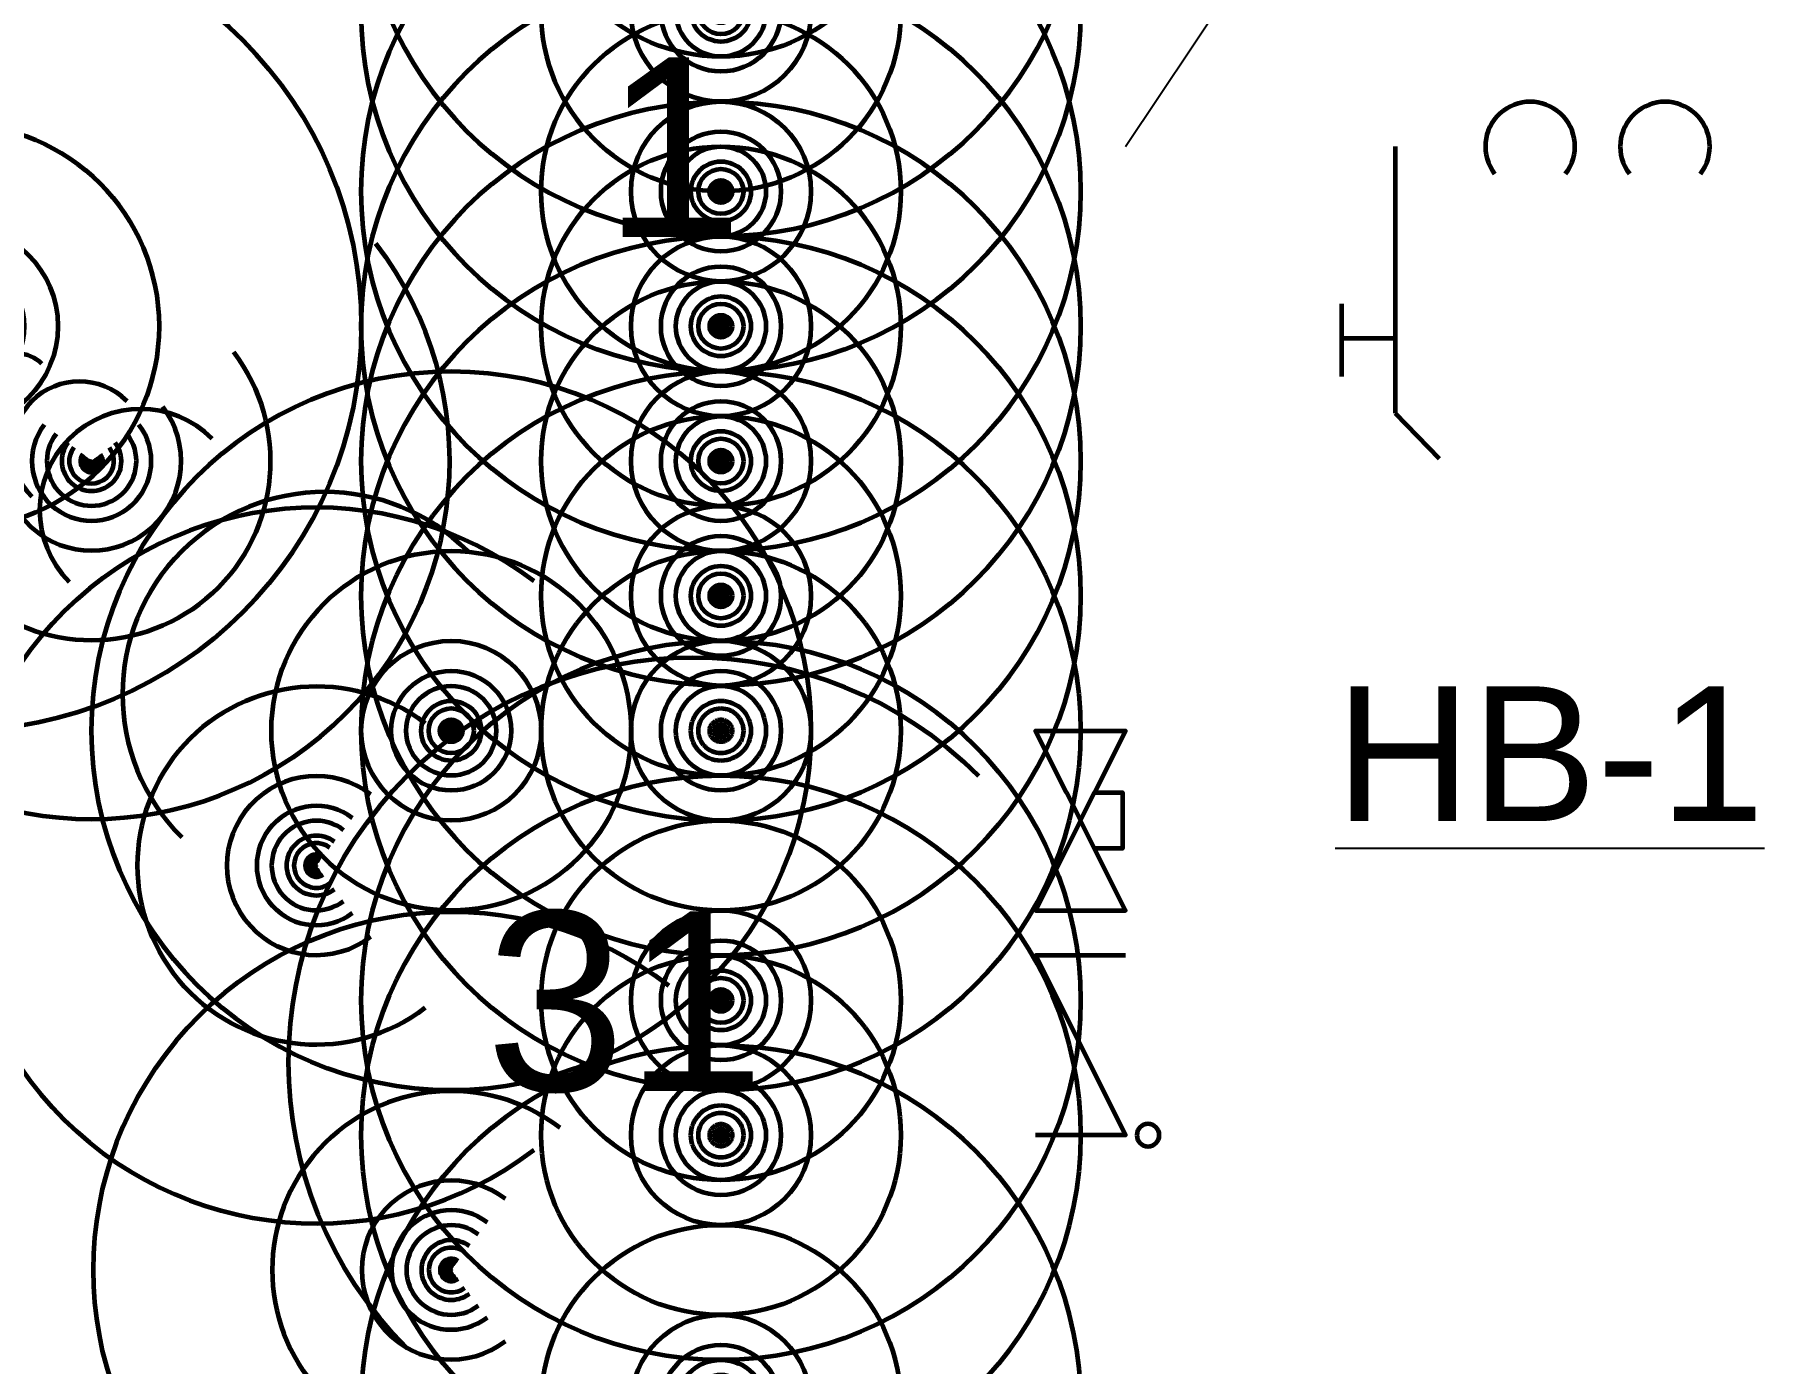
# Model space of a CAD drawing. Extents: x -3637 to 1666, y -2593 to 1817.
# Drawn here: x -2788.8 to -2673.4, y 718.5 to 807.2 of the extents above; entities that cross this region are included whole.
import ezdxf

# ---------------------------------------------------------------- set-up
doc = ezdxf.new("R2010")
doc.units = 0
doc.header["$LTSCALE"] = 36
doc.header["$MEASUREMENT"] = 0
doc.linetypes.add('VENT', pattern=[0.30000000000000004, 0.2, -0.1])
doc.layers.add('G-ANNO-TEXT', color=70, linetype='Continuous')
for name, color, linetype, lineweight in [('P-CW-N', 4, 'Continuous', 60), ('P-CW-N @ 1 (1)', 4, 'Continuous', 60), ('P-CW-N @ 1 (2)', 4, 'Continuous', 60), ('P-CW-N @ 12', 4, 'Continuous', 60), ('P-CW-N @ 128', 4, 'Continuous', 60), ('P-CW-N @ 16', 4, 'Continuous', 60), ('P-CW-N @ 192', 4, 'Continuous', 60), ('P-CW-N @ 2', 4, 'Continuous', 60), ('P-CW-N @ 24', 4, 'Continuous', 60), ('P-CW-N @ 384', 4, 'Continuous', 60), ('P-CW-N @ 4', 4, 'Continuous', 60), ('P-CW-N @ 48', 4, 'Continuous', 60), ('P-CW-N @ 64', 4, 'Continuous', 60), ('P-CW-N @ 768', 4, 'Continuous', 60), ('P-CW-N @ 8', 4, 'Continuous', 60), ('P-CW-N @ 96', 4, 'Continuous', 60), ('P-FIXT-N @ 96', 3, 'Continuous', 60), ('P-HW-N', 1, 'Continuous', 60), ('P-HW-N @ 1 (1)', 1, 'Continuous', 60), ('P-HW-N @ 1 (2)', 1, 'Continuous', 60), ('P-HW-N @ 12', 1, 'Continuous', 60), ('P-HW-N @ 128', 1, 'Continuous', 60), ('P-HW-N @ 16', 1, 'Continuous', 60), ('P-HW-N @ 192', 1, 'Continuous', 60), ('P-HW-N @ 2', 1, 'Continuous', 60), ('P-HW-N @ 24', 1, 'Continuous', 60), ('P-HW-N @ 384', 1, 'Continuous', 60), ('P-HW-N @ 4', 1, 'Continuous', 60), ('P-HW-N @ 48', 1, 'Continuous', 60), ('P-HW-N @ 64', 1, 'Continuous', 60), ('P-HW-N @ 768', 1, 'Continuous', 60), ('P-HW-N @ 8', 1, 'Continuous', 60), ('P-HW-N @ 96', 1, 'Continuous', 60), ('P-HWC-N', 2, 'Continuous', 60), ('P-HWC-N @ 1 (1)', 2, 'Continuous', 60), ('P-HWC-N @ 1 (2)', 2, 'Continuous', 60), ('P-HWC-N @ 12', 2, 'Continuous', 60), ('P-HWC-N @ 128', 2, 'Continuous', 60), ('P-HWC-N @ 16', 2, 'Continuous', 60), ('P-HWC-N @ 192', 2, 'Continuous', 60), ('P-HWC-N @ 2', 2, 'Continuous', 60), ('P-HWC-N @ 24', 2, 'Continuous', 60), ('P-HWC-N @ 384', 2, 'Continuous', 60), ('P-HWC-N @ 4', 2, 'Continuous', 60), ('P-HWC-N @ 48', 2, 'Continuous', 60), ('P-HWC-N @ 64', 2, 'Continuous', 60), ('P-HWC-N @ 768', 2, 'Continuous', 60), ('P-HWC-N @ 8', 2, 'Continuous', 60), ('P-HWC-N @ 96', 2, 'Continuous', 60), ('P-SAN-N', 6, 'Continuous', 60), ('P-SAN-N @ 1 (1)', 6, 'Continuous', 60), ('P-SAN-N @ 1 (2)', 6, 'Continuous', 60), ('P-SAN-N @ 12', 6, 'Continuous', 60), ('P-SAN-N @ 128', 6, 'Continuous', 60), ('P-SAN-N @ 16', 6, 'Continuous', 60), ('P-SAN-N @ 192', 6, 'Continuous', 60), ('P-SAN-N @ 2', 6, 'Continuous', 60), ('P-SAN-N @ 24', 6, 'Continuous', 60), ('P-SAN-N @ 384', 6, 'Continuous', 60), ('P-SAN-N @ 4', 6, 'Continuous', 60), ('P-SAN-N @ 48', 6, 'Continuous', 60), ('P-SAN-N @ 64', 6, 'Continuous', 60), ('P-SAN-N @ 768', 6, 'Continuous', 60), ('P-SAN-N @ 8', 6, 'Continuous', 60), ('P-SAN-N @ 96', 6, 'Continuous', 60), ('P-SANV-N', 5, 'VENT', 60), ('P-SANV-N @ 1 (1)', 5, 'VENT', 60), ('P-SANV-N @ 1 (2)', 5, 'VENT', 60), ('P-SANV-N @ 12', 5, 'VENT', 60), ('P-SANV-N @ 128', 5, 'VENT', 60), ('P-SANV-N @ 16', 5, 'VENT', 60), ('P-SANV-N @ 192', 5, 'VENT', 60), ('P-SANV-N @ 2', 5, 'VENT', 60), ('P-SANV-N @ 24', 5, 'VENT', 60), ('P-SANV-N @ 384', 5, 'VENT', 60), ('P-SANV-N @ 4', 5, 'VENT', 60), ('P-SANV-N @ 48', 5, 'VENT', 60), ('P-SANV-N @ 64', 5, 'VENT', 60), ('P-SANV-N @ 768', 5, 'VENT', 60), ('P-SANV-N @ 8', 5, 'VENT', 60), ('P-SANV-N @ 96', 5, 'VENT', 60), ('P-STRM-N', 2, 'Continuous', 60), ('P-STRM-N @ 1 (1)', 2, 'Continuous', 60), ('P-STRM-N @ 1 (2)', 2, 'Continuous', 60), ('P-STRM-N @ 12', 2, 'Continuous', 60), ('P-STRM-N @ 128', 2, 'Continuous', 60), ('P-STRM-N @ 16', 2, 'Continuous', 60), ('P-STRM-N @ 192', 2, 'Continuous', 60), ('P-STRM-N @ 2', 2, 'Continuous', 60), ('P-STRM-N @ 24', 2, 'Continuous', 60), ('P-STRM-N @ 384', 2, 'Continuous', 60), ('P-STRM-N @ 4', 2, 'Continuous', 60), ('P-STRM-N @ 48', 2, 'Continuous', 60), ('P-STRM-N @ 64', 2, 'Continuous', 60), ('P-STRM-N @ 768', 2, 'Continuous', 60), ('P-STRM-N @ 8', 2, 'Continuous', 60), ('P-STRM-N @ 96', 2, 'Continuous', 60)]:
    doc.layers.add(name, color=color, linetype=linetype, lineweight=lineweight)
doc.layers.add('P-SAN-DFU', color=7, linetype='Continuous', plot=False)
doc.styles.add('Arial', font='arial.ttf')

# ---------------------------------------------------------------- blocks, each defined once
blk = doc.blocks.new('CHECK VALVE')
at = {"linetype": 'Continuous'}
blk.add_lwpolyline([(0.0625, 0.0625, 0, 0.02734375, 0), (0.004140429033668624, 0.0625, 0, 0, 0), (0.004140429033668624, 0.0625, 0, 0, 0), (-0.06249999999977263, 0.0625, 0, 0, 0)], format="xyseb", dxfattribs=at)
blk.add_lwpolyline([(0.0625, 0.03125), (0.0625, -0.03125), (-0.0625, 0.03125), (-0.0625, -0.03125)], dxfattribs=at)
blk.add_circle((-0.0625, 0.046875), 0.007812499999988433, dxfattribs=at)
blk = doc.blocks.new('*U42')
at = {"linetype": 'Continuous'}
for points in [[(-0.01950223899833947, -0.009751119128395658), (-0.06250000047529625, -0.03124999904940751), (-0.06249999952470375, 0.03125000095059249), (-0.01950223850397403, 0.009751119622759319)], [(-0.01950223850397423, 0.00975111962275942), (-0.01950223850397423, 0.02925335812675912), (0.0195022389983379, 0.02925335812675912), (0.0195022389983379, 0.00975111912839576)], [(0.01950223850397226, -0.009751119622759319), (0.06249999952470375, -0.03125000095059249), (0.06250000047529625, 0.03124999904940751), (0.0195022389983377, 0.009751119128395658)], [(-0.01950223850397562, -0.009751119622759222), (4.943599696272116e-10, -4.943635590677493e-10), (-0.01950223800961018, 0.009751119128395755)], [(0.01950223899833789, 0.009751119128395757), (4.943647435862175e-10, -4.943635590677493e-10), (0.01950223949270333, -0.00975111962275922)]]:
    blk.add_lwpolyline(points, dxfattribs=at)
blk = doc.blocks.new('*U13')
at = {"linetype": 'Continuous'}
blk.add_arc((0, 0), 0.03111555437015312, 232.5669694738212, 127.4330305261797, dxfattribs=at)
blk = doc.blocks.new('*U7')
blk.add_circle((0, 0), 0.03125)
blk = doc.blocks.new('*U941')
at = {"layer": 'P-SAN-N @ 1 (1)'}
blk.add_blockref('*U7', (-2743.000000014937, 808.7428015229962), dxfattribs=at)
at = {"layer": 'P-SAN-N @ 1 (2)'}
blk.add_blockref('*U7', (-2743.000000014937, 808.7428015229962), dxfattribs=at)
at = {"layer": 'P-SAN-N @ 12', "xscale": 12, "yscale": 12, "zscale": 12}
blk.add_blockref('*U7', (-2743.000000014937, 808.7428015229962), dxfattribs=at)
at = {"layer": 'P-SAN-N @ 128', "xscale": 128, "yscale": 128, "zscale": 128}
blk.add_blockref('*U7', (-2743.000000014937, 808.7428015229962), dxfattribs=at)
at = {"layer": 'P-SAN-N @ 16', "xscale": 16, "yscale": 16, "zscale": 16}
blk.add_blockref('*U7', (-2743.000000014937, 808.7428015229962), dxfattribs=at)
at = {"layer": 'P-SAN-N @ 192', "xscale": 192, "yscale": 192, "zscale": 192}
blk.add_blockref('*U7', (-2743.000000014937, 808.7428015229962), dxfattribs=at)
at = {"layer": 'P-SAN-N @ 2', "xscale": 2, "yscale": 2, "zscale": 2}
blk.add_blockref('*U7', (-2743.000000014937, 808.7428015229962), dxfattribs=at)
at = {"layer": 'P-SAN-N @ 24', "xscale": 24, "yscale": 24, "zscale": 24}
blk.add_blockref('*U7', (-2743.000000014937, 808.7428015229962), dxfattribs=at)
at = {"layer": 'P-SAN-N @ 384', "xscale": 384, "yscale": 384, "zscale": 384}
blk.add_blockref('*U7', (-2743.000000014937, 808.7428015229962), dxfattribs=at)
at = {"layer": 'P-SAN-N @ 4', "xscale": 4, "yscale": 4, "zscale": 4}
blk.add_blockref('*U7', (-2743.000000014937, 808.7428015229962), dxfattribs=at)
at = {"layer": 'P-SAN-N @ 48', "xscale": 48, "yscale": 48, "zscale": 48}
blk.add_blockref('*U7', (-2743.000000014937, 808.7428015229962), dxfattribs=at)
at = {"layer": 'P-SAN-N @ 64', "xscale": 64, "yscale": 64, "zscale": 64}
blk.add_blockref('*U7', (-2743.000000014937, 808.7428015229962), dxfattribs=at)
at = {"layer": 'P-SAN-N @ 768', "xscale": 768, "yscale": 768, "zscale": 768}
blk.add_blockref('*U7', (-2743.000000014937, 808.7428015229962), dxfattribs=at)
at = {"layer": 'P-SAN-N @ 8', "xscale": 8, "yscale": 8, "zscale": 8}
blk.add_blockref('*U7', (-2743.000000014937, 808.7428015229962), dxfattribs=at)
at = {"layer": 'P-SAN-N @ 96', "xscale": 96, "yscale": 96, "zscale": 96}
blk.add_blockref('*U7', (-2743.000000014937, 808.7428015229962), dxfattribs=at)
blk = doc.blocks.new('*U942')
at = {"layer": 'P-CW-N @ 1 (1)'}
blk.add_blockref('*U7', (-2743.000000014937, 787.7428015229962), dxfattribs=at)
at = {"layer": 'P-CW-N @ 1 (2)'}
blk.add_blockref('*U7', (-2743.000000014937, 787.7428015229962), dxfattribs=at)
at = {"layer": 'P-CW-N @ 12', "xscale": 12, "yscale": 12, "zscale": 12}
blk.add_blockref('*U7', (-2743.000000014937, 787.7428015229962), dxfattribs=at)
at = {"layer": 'P-CW-N @ 128', "xscale": 128, "yscale": 128, "zscale": 128}
blk.add_blockref('*U7', (-2743.000000014937, 787.7428015229962), dxfattribs=at)
at = {"layer": 'P-CW-N @ 16', "xscale": 16, "yscale": 16, "zscale": 16}
blk.add_blockref('*U7', (-2743.000000014937, 787.7428015229962), dxfattribs=at)
at = {"layer": 'P-CW-N @ 192', "xscale": 192, "yscale": 192, "zscale": 192}
blk.add_blockref('*U7', (-2743.000000014937, 787.7428015229962), dxfattribs=at)
at = {"layer": 'P-CW-N @ 2', "xscale": 2, "yscale": 2, "zscale": 2}
blk.add_blockref('*U7', (-2743.000000014937, 787.7428015229962), dxfattribs=at)
at = {"layer": 'P-CW-N @ 24', "xscale": 24, "yscale": 24, "zscale": 24}
blk.add_blockref('*U7', (-2743.000000014937, 787.7428015229962), dxfattribs=at)
at = {"layer": 'P-CW-N @ 384', "xscale": 384, "yscale": 384, "zscale": 384}
blk.add_blockref('*U7', (-2743.000000014937, 787.7428015229962), dxfattribs=at)
at = {"layer": 'P-CW-N @ 4', "xscale": 4, "yscale": 4, "zscale": 4}
blk.add_blockref('*U7', (-2743.000000014937, 787.7428015229962), dxfattribs=at)
at = {"layer": 'P-CW-N @ 48', "xscale": 48, "yscale": 48, "zscale": 48}
blk.add_blockref('*U7', (-2743.000000014937, 787.7428015229962), dxfattribs=at)
at = {"layer": 'P-CW-N @ 64', "xscale": 64, "yscale": 64, "zscale": 64}
blk.add_blockref('*U7', (-2743.000000014937, 787.7428015229962), dxfattribs=at)
at = {"layer": 'P-CW-N @ 768', "xscale": 768, "yscale": 768, "zscale": 768}
blk.add_blockref('*U7', (-2743.000000014937, 787.7428015229962), dxfattribs=at)
at = {"layer": 'P-CW-N @ 8', "xscale": 8, "yscale": 8, "zscale": 8}
blk.add_blockref('*U7', (-2743.000000014937, 787.7428015229962), dxfattribs=at)
at = {"layer": 'P-CW-N @ 96', "xscale": 96, "yscale": 96, "zscale": 96}
blk.add_blockref('*U7', (-2743.000000014937, 787.7428015229962), dxfattribs=at)
blk = doc.blocks.new('*U943')
at = {"layer": 'P-HWC-N @ 1 (1)'}
blk.add_blockref('*U7', (-2743.000000014937, 778.7428015229962), dxfattribs=at)
at = {"layer": 'P-HWC-N @ 1 (2)'}
blk.add_blockref('*U7', (-2743.000000014937, 778.7428015229962), dxfattribs=at)
at = {"layer": 'P-HWC-N @ 12', "xscale": 12, "yscale": 12, "zscale": 12}
blk.add_blockref('*U7', (-2743.000000014937, 778.7428015229962), dxfattribs=at)
at = {"layer": 'P-HWC-N @ 128', "xscale": 128, "yscale": 128, "zscale": 128}
blk.add_blockref('*U7', (-2743.000000014937, 778.7428015229962), dxfattribs=at)
at = {"layer": 'P-HWC-N @ 16', "xscale": 16, "yscale": 16, "zscale": 16}
blk.add_blockref('*U7', (-2743.000000014937, 778.7428015229962), dxfattribs=at)
at = {"layer": 'P-HWC-N @ 192', "xscale": 192, "yscale": 192, "zscale": 192}
blk.add_blockref('*U7', (-2743.000000014937, 778.7428015229962), dxfattribs=at)
at = {"layer": 'P-HWC-N @ 2', "xscale": 2, "yscale": 2, "zscale": 2}
blk.add_blockref('*U7', (-2743.000000014937, 778.7428015229962), dxfattribs=at)
at = {"layer": 'P-HWC-N @ 24', "xscale": 24, "yscale": 24, "zscale": 24}
blk.add_blockref('*U7', (-2743.000000014937, 778.7428015229962), dxfattribs=at)
at = {"layer": 'P-HWC-N @ 384', "xscale": 384, "yscale": 384, "zscale": 384}
blk.add_blockref('*U7', (-2743.000000014937, 778.7428015229962), dxfattribs=at)
at = {"layer": 'P-HWC-N @ 4', "xscale": 4, "yscale": 4, "zscale": 4}
blk.add_blockref('*U7', (-2743.000000014937, 778.7428015229962), dxfattribs=at)
at = {"layer": 'P-HWC-N @ 48', "xscale": 48, "yscale": 48, "zscale": 48}
blk.add_blockref('*U7', (-2743.000000014937, 778.7428015229962), dxfattribs=at)
at = {"layer": 'P-HWC-N @ 64', "xscale": 64, "yscale": 64, "zscale": 64}
blk.add_blockref('*U7', (-2743.000000014937, 778.7428015229962), dxfattribs=at)
at = {"layer": 'P-HWC-N @ 768', "xscale": 768, "yscale": 768, "zscale": 768}
blk.add_blockref('*U7', (-2743.000000014937, 778.7428015229962), dxfattribs=at)
at = {"layer": 'P-HWC-N @ 8', "xscale": 8, "yscale": 8, "zscale": 8}
blk.add_blockref('*U7', (-2743.000000014937, 778.7428015229962), dxfattribs=at)
at = {"layer": 'P-HWC-N @ 96', "xscale": 96, "yscale": 96, "zscale": 96}
blk.add_blockref('*U7', (-2743.000000014937, 778.7428015229962), dxfattribs=at)
blk = doc.blocks.new('*U944')
at = {"layer": 'P-HW-N @ 1 (1)'}
blk.add_blockref('*U7', (-2743.000000014937, 769.7428015229962), dxfattribs=at)
at = {"layer": 'P-HW-N @ 1 (2)'}
blk.add_blockref('*U7', (-2743.000000014937, 769.7428015229962), dxfattribs=at)
at = {"layer": 'P-HW-N @ 12', "xscale": 12, "yscale": 12, "zscale": 12}
blk.add_blockref('*U7', (-2743.000000014937, 769.7428015229962), dxfattribs=at)
at = {"layer": 'P-HW-N @ 128', "xscale": 128, "yscale": 128, "zscale": 128}
blk.add_blockref('*U7', (-2743.000000014937, 769.7428015229962), dxfattribs=at)
at = {"layer": 'P-HW-N @ 16', "xscale": 16, "yscale": 16, "zscale": 16}
blk.add_blockref('*U7', (-2743.000000014937, 769.7428015229962), dxfattribs=at)
at = {"layer": 'P-HW-N @ 192', "xscale": 192, "yscale": 192, "zscale": 192}
blk.add_blockref('*U7', (-2743.000000014937, 769.7428015229962), dxfattribs=at)
at = {"layer": 'P-HW-N @ 2', "xscale": 2, "yscale": 2, "zscale": 2}
blk.add_blockref('*U7', (-2743.000000014937, 769.7428015229962), dxfattribs=at)
at = {"layer": 'P-HW-N @ 24', "xscale": 24, "yscale": 24, "zscale": 24}
blk.add_blockref('*U7', (-2743.000000014937, 769.7428015229962), dxfattribs=at)
at = {"layer": 'P-HW-N @ 384', "xscale": 384, "yscale": 384, "zscale": 384}
blk.add_blockref('*U7', (-2743.000000014937, 769.7428015229962), dxfattribs=at)
at = {"layer": 'P-HW-N @ 4', "xscale": 4, "yscale": 4, "zscale": 4}
blk.add_blockref('*U7', (-2743.000000014937, 769.7428015229962), dxfattribs=at)
at = {"layer": 'P-HW-N @ 48', "xscale": 48, "yscale": 48, "zscale": 48}
blk.add_blockref('*U7', (-2743.000000014937, 769.7428015229962), dxfattribs=at)
at = {"layer": 'P-HW-N @ 64', "xscale": 64, "yscale": 64, "zscale": 64}
blk.add_blockref('*U7', (-2743.000000014937, 769.7428015229962), dxfattribs=at)
at = {"layer": 'P-HW-N @ 768', "xscale": 768, "yscale": 768, "zscale": 768}
blk.add_blockref('*U7', (-2743.000000014937, 769.7428015229962), dxfattribs=at)
at = {"layer": 'P-HW-N @ 8', "xscale": 8, "yscale": 8, "zscale": 8}
blk.add_blockref('*U7', (-2743.000000014937, 769.7428015229962), dxfattribs=at)
at = {"layer": 'P-HW-N @ 96', "xscale": 96, "yscale": 96, "zscale": 96}
blk.add_blockref('*U7', (-2743.000000014937, 769.7428015229962), dxfattribs=at)
blk = doc.blocks.new('*U945')
at = {"layer": 'P-SANV-N @ 1 (1)'}
blk.add_blockref('*U7', (-2743.000000014937, 760.7428015229962), dxfattribs=at)
at = {"layer": 'P-SANV-N @ 1 (2)'}
blk.add_blockref('*U7', (-2743.000000014937, 760.7428015229962), dxfattribs=at)
at = {"layer": 'P-SANV-N @ 12', "xscale": 12, "yscale": 12, "zscale": 12}
blk.add_blockref('*U7', (-2743.000000014937, 760.7428015229962), dxfattribs=at)
at = {"layer": 'P-SANV-N @ 128', "xscale": 128, "yscale": 128, "zscale": 128}
blk.add_blockref('*U7', (-2743.000000014937, 760.7428015229962), dxfattribs=at)
at = {"layer": 'P-SANV-N @ 16', "xscale": 16, "yscale": 16, "zscale": 16}
blk.add_blockref('*U7', (-2743.000000014937, 760.7428015229962), dxfattribs=at)
at = {"layer": 'P-SANV-N @ 192', "xscale": 192, "yscale": 192, "zscale": 192}
blk.add_blockref('*U7', (-2743.000000014937, 760.7428015229962), dxfattribs=at)
at = {"layer": 'P-SANV-N @ 2', "xscale": 2, "yscale": 2, "zscale": 2}
blk.add_blockref('*U7', (-2743.000000014937, 760.7428015229962), dxfattribs=at)
at = {"layer": 'P-SANV-N @ 24', "xscale": 24, "yscale": 24, "zscale": 24}
blk.add_blockref('*U7', (-2743.000000014937, 760.7428015229962), dxfattribs=at)
at = {"layer": 'P-SANV-N @ 384', "xscale": 384, "yscale": 384, "zscale": 384}
blk.add_blockref('*U7', (-2743.000000014937, 760.7428015229962), dxfattribs=at)
at = {"layer": 'P-SANV-N @ 4', "xscale": 4, "yscale": 4, "zscale": 4}
blk.add_blockref('*U7', (-2743.000000014937, 760.7428015229962), dxfattribs=at)
at = {"layer": 'P-SANV-N @ 48', "xscale": 48, "yscale": 48, "zscale": 48}
blk.add_blockref('*U7', (-2743.000000014937, 760.7428015229962), dxfattribs=at)
at = {"layer": 'P-SANV-N @ 64', "xscale": 64, "yscale": 64, "zscale": 64}
blk.add_blockref('*U7', (-2743.000000014937, 760.7428015229962), dxfattribs=at)
at = {"layer": 'P-SANV-N @ 768', "xscale": 768, "yscale": 768, "zscale": 768}
blk.add_blockref('*U7', (-2743.000000014937, 760.7428015229962), dxfattribs=at)
at = {"layer": 'P-SANV-N @ 8', "xscale": 8, "yscale": 8, "zscale": 8}
blk.add_blockref('*U7', (-2743.000000014937, 760.7428015229962), dxfattribs=at)
at = {"layer": 'P-SANV-N @ 96', "xscale": 96, "yscale": 96, "zscale": 96}
blk.add_blockref('*U7', (-2743.000000014937, 760.7428015229962), dxfattribs=at)
blk = doc.blocks.new('*U946')
at = {"layer": 'P-SAN-N @ 1 (1)'}
blk.add_blockref('*U7', (-2761.000000014937, 760.7428015229962), dxfattribs=at)
at = {"layer": 'P-SAN-N @ 1 (2)'}
blk.add_blockref('*U7', (-2761.000000014937, 760.7428015229962), dxfattribs=at)
at = {"layer": 'P-SAN-N @ 12', "xscale": 12, "yscale": 12, "zscale": 12}
blk.add_blockref('*U7', (-2761.000000014937, 760.7428015229962), dxfattribs=at)
at = {"layer": 'P-SAN-N @ 128', "xscale": 128, "yscale": 128, "zscale": 128}
blk.add_blockref('*U7', (-2761.000000014937, 760.7428015229962), dxfattribs=at)
at = {"layer": 'P-SAN-N @ 16', "xscale": 16, "yscale": 16, "zscale": 16}
blk.add_blockref('*U7', (-2761.000000014937, 760.7428015229962), dxfattribs=at)
at = {"layer": 'P-SAN-N @ 192', "xscale": 192, "yscale": 192, "zscale": 192}
blk.add_blockref('*U7', (-2761.000000014937, 760.7428015229962), dxfattribs=at)
at = {"layer": 'P-SAN-N @ 2', "xscale": 2, "yscale": 2, "zscale": 2}
blk.add_blockref('*U7', (-2761.000000014937, 760.7428015229962), dxfattribs=at)
at = {"layer": 'P-SAN-N @ 24', "xscale": 24, "yscale": 24, "zscale": 24}
blk.add_blockref('*U7', (-2761.000000014937, 760.7428015229962), dxfattribs=at)
at = {"layer": 'P-SAN-N @ 384', "xscale": 384, "yscale": 384, "zscale": 384}
blk.add_blockref('*U7', (-2761.000000014937, 760.7428015229962), dxfattribs=at)
at = {"layer": 'P-SAN-N @ 4', "xscale": 4, "yscale": 4, "zscale": 4}
blk.add_blockref('*U7', (-2761.000000014937, 760.7428015229962), dxfattribs=at)
at = {"layer": 'P-SAN-N @ 48', "xscale": 48, "yscale": 48, "zscale": 48}
blk.add_blockref('*U7', (-2761.000000014937, 760.7428015229962), dxfattribs=at)
at = {"layer": 'P-SAN-N @ 64', "xscale": 64, "yscale": 64, "zscale": 64}
blk.add_blockref('*U7', (-2761.000000014937, 760.7428015229962), dxfattribs=at)
at = {"layer": 'P-SAN-N @ 768', "xscale": 768, "yscale": 768, "zscale": 768}
blk.add_blockref('*U7', (-2761.000000014937, 760.7428015229962), dxfattribs=at)
at = {"layer": 'P-SAN-N @ 8', "xscale": 8, "yscale": 8, "zscale": 8}
blk.add_blockref('*U7', (-2761.000000014937, 760.7428015229962), dxfattribs=at)
at = {"layer": 'P-SAN-N @ 96', "xscale": 96, "yscale": 96, "zscale": 96}
blk.add_blockref('*U7', (-2761.000000014937, 760.7428015229962), dxfattribs=at)
blk = doc.blocks.new('*U947')
at = {"layer": 'P-SAN-N @ 1 (1)'}
blk.add_blockref('*U7', (-2743.000000014937, 742.7428015229962), dxfattribs=at)
at = {"layer": 'P-SAN-N @ 1 (2)'}
blk.add_blockref('*U7', (-2743.000000014937, 742.7428015229962), dxfattribs=at)
at = {"layer": 'P-SAN-N @ 12', "xscale": 12, "yscale": 12, "zscale": 12}
blk.add_blockref('*U7', (-2743.000000014937, 742.7428015229962), dxfattribs=at)
at = {"layer": 'P-SAN-N @ 128', "xscale": 128, "yscale": 128, "zscale": 128}
blk.add_blockref('*U7', (-2743.000000014937, 742.7428015229962), dxfattribs=at)
at = {"layer": 'P-SAN-N @ 16', "xscale": 16, "yscale": 16, "zscale": 16}
blk.add_blockref('*U7', (-2743.000000014937, 742.7428015229962), dxfattribs=at)
at = {"layer": 'P-SAN-N @ 192', "xscale": 192, "yscale": 192, "zscale": 192}
blk.add_blockref('*U7', (-2743.000000014937, 742.7428015229962), dxfattribs=at)
at = {"layer": 'P-SAN-N @ 2', "xscale": 2, "yscale": 2, "zscale": 2}
blk.add_blockref('*U7', (-2743.000000014937, 742.7428015229962), dxfattribs=at)
at = {"layer": 'P-SAN-N @ 24', "xscale": 24, "yscale": 24, "zscale": 24}
blk.add_blockref('*U7', (-2743.000000014937, 742.7428015229962), dxfattribs=at)
at = {"layer": 'P-SAN-N @ 384', "xscale": 384, "yscale": 384, "zscale": 384}
blk.add_blockref('*U7', (-2743.000000014937, 742.7428015229962), dxfattribs=at)
at = {"layer": 'P-SAN-N @ 4', "xscale": 4, "yscale": 4, "zscale": 4}
blk.add_blockref('*U7', (-2743.000000014937, 742.7428015229962), dxfattribs=at)
at = {"layer": 'P-SAN-N @ 48', "xscale": 48, "yscale": 48, "zscale": 48}
blk.add_blockref('*U7', (-2743.000000014937, 742.7428015229962), dxfattribs=at)
at = {"layer": 'P-SAN-N @ 64', "xscale": 64, "yscale": 64, "zscale": 64}
blk.add_blockref('*U7', (-2743.000000014937, 742.7428015229962), dxfattribs=at)
at = {"layer": 'P-SAN-N @ 768', "xscale": 768, "yscale": 768, "zscale": 768}
blk.add_blockref('*U7', (-2743.000000014937, 742.7428015229962), dxfattribs=at)
at = {"layer": 'P-SAN-N @ 8', "xscale": 8, "yscale": 8, "zscale": 8}
blk.add_blockref('*U7', (-2743.000000014937, 742.7428015229962), dxfattribs=at)
at = {"layer": 'P-SAN-N @ 96', "xscale": 96, "yscale": 96, "zscale": 96}
blk.add_blockref('*U7', (-2743.000000014937, 742.7428015229962), dxfattribs=at)
blk = doc.blocks.new('*U948')
at = {"layer": 'P-SANV-N @ 1 (1)'}
blk.add_blockref('*U7', (-2743.000000014937, 733.7428015229962), dxfattribs=at)
at = {"layer": 'P-SANV-N @ 1 (2)'}
blk.add_blockref('*U7', (-2743.000000014937, 733.7428015229962), dxfattribs=at)
at = {"layer": 'P-SANV-N @ 12', "xscale": 12, "yscale": 12, "zscale": 12}
blk.add_blockref('*U7', (-2743.000000014937, 733.7428015229962), dxfattribs=at)
at = {"layer": 'P-SANV-N @ 128', "xscale": 128, "yscale": 128, "zscale": 128}
blk.add_blockref('*U7', (-2743.000000014937, 733.7428015229962), dxfattribs=at)
at = {"layer": 'P-SANV-N @ 16', "xscale": 16, "yscale": 16, "zscale": 16}
blk.add_blockref('*U7', (-2743.000000014937, 733.7428015229962), dxfattribs=at)
at = {"layer": 'P-SANV-N @ 192', "xscale": 192, "yscale": 192, "zscale": 192}
blk.add_blockref('*U7', (-2743.000000014937, 733.7428015229962), dxfattribs=at)
at = {"layer": 'P-SANV-N @ 2', "xscale": 2, "yscale": 2, "zscale": 2}
blk.add_blockref('*U7', (-2743.000000014937, 733.7428015229962), dxfattribs=at)
at = {"layer": 'P-SANV-N @ 24', "xscale": 24, "yscale": 24, "zscale": 24}
blk.add_blockref('*U7', (-2743.000000014937, 733.7428015229962), dxfattribs=at)
at = {"layer": 'P-SANV-N @ 384', "xscale": 384, "yscale": 384, "zscale": 384}
blk.add_blockref('*U7', (-2743.000000014937, 733.7428015229962), dxfattribs=at)
at = {"layer": 'P-SANV-N @ 4', "xscale": 4, "yscale": 4, "zscale": 4}
blk.add_blockref('*U7', (-2743.000000014937, 733.7428015229962), dxfattribs=at)
at = {"layer": 'P-SANV-N @ 48', "xscale": 48, "yscale": 48, "zscale": 48}
blk.add_blockref('*U7', (-2743.000000014937, 733.7428015229962), dxfattribs=at)
at = {"layer": 'P-SANV-N @ 64', "xscale": 64, "yscale": 64, "zscale": 64}
blk.add_blockref('*U7', (-2743.000000014937, 733.7428015229962), dxfattribs=at)
at = {"layer": 'P-SANV-N @ 768', "xscale": 768, "yscale": 768, "zscale": 768}
blk.add_blockref('*U7', (-2743.000000014937, 733.7428015229962), dxfattribs=at)
at = {"layer": 'P-SANV-N @ 8', "xscale": 8, "yscale": 8, "zscale": 8}
blk.add_blockref('*U7', (-2743.000000014937, 733.7428015229962), dxfattribs=at)
at = {"layer": 'P-SANV-N @ 96', "xscale": 96, "yscale": 96, "zscale": 96}
blk.add_blockref('*U7', (-2743.000000014937, 733.7428015229962), dxfattribs=at)
blk = doc.blocks.new('*U949')
at = {"layer": 'P-SAN-N @ 1 (1)', "rotation": 180}
blk.add_blockref('*U13', (-2761.000000014937, 724.7428015229962), dxfattribs=at)
at = {"layer": 'P-SAN-N @ 1 (2)', "rotation": 180}
blk.add_blockref('*U13', (-2761.000000014937, 724.7428015229962), dxfattribs=at)
at = {"layer": 'P-SAN-N @ 12', "xscale": 12, "yscale": 12, "zscale": 12, "rotation": 180}
blk.add_blockref('*U13', (-2761.000000014937, 724.7428015229962), dxfattribs=at)
at = {"layer": 'P-SAN-N @ 128', "xscale": 128, "yscale": 128, "zscale": 128, "rotation": 180}
blk.add_blockref('*U13', (-2761.000000014937, 724.7428015229962), dxfattribs=at)
at = {"layer": 'P-SAN-N @ 16', "xscale": 16, "yscale": 16, "zscale": 16, "rotation": 180}
blk.add_blockref('*U13', (-2761.000000014937, 724.7428015229962), dxfattribs=at)
at = {"layer": 'P-SAN-N @ 192', "xscale": 192, "yscale": 192, "zscale": 192, "rotation": 180}
blk.add_blockref('*U13', (-2761.000000014937, 724.7428015229962), dxfattribs=at)
at = {"layer": 'P-SAN-N @ 2', "xscale": 2, "yscale": 2, "zscale": 2, "rotation": 180}
blk.add_blockref('*U13', (-2761.000000014937, 724.7428015229962), dxfattribs=at)
at = {"layer": 'P-SAN-N @ 24', "xscale": 24, "yscale": 24, "zscale": 24, "rotation": 180}
blk.add_blockref('*U13', (-2761.000000014937, 724.7428015229962), dxfattribs=at)
at = {"layer": 'P-SAN-N @ 384', "xscale": 384, "yscale": 384, "zscale": 384, "rotation": 180}
blk.add_blockref('*U13', (-2761.000000014937, 724.7428015229962), dxfattribs=at)
at = {"layer": 'P-SAN-N @ 4', "xscale": 4, "yscale": 4, "zscale": 4, "rotation": 180}
blk.add_blockref('*U13', (-2761.000000014937, 724.7428015229962), dxfattribs=at)
at = {"layer": 'P-SAN-N @ 48', "xscale": 48, "yscale": 48, "zscale": 48, "rotation": 180}
blk.add_blockref('*U13', (-2761.000000014937, 724.7428015229962), dxfattribs=at)
at = {"layer": 'P-SAN-N @ 64', "xscale": 64, "yscale": 64, "zscale": 64, "rotation": 180}
blk.add_blockref('*U13', (-2761.000000014937, 724.7428015229962), dxfattribs=at)
at = {"layer": 'P-SAN-N @ 768', "xscale": 768, "yscale": 768, "zscale": 768, "rotation": 180}
blk.add_blockref('*U13', (-2761.000000014937, 724.7428015229962), dxfattribs=at)
at = {"layer": 'P-SAN-N @ 8', "xscale": 8, "yscale": 8, "zscale": 8, "rotation": 180}
blk.add_blockref('*U13', (-2761.000000014937, 724.7428015229962), dxfattribs=at)
at = {"layer": 'P-SAN-N @ 96', "xscale": 96, "yscale": 96, "zscale": 96, "rotation": 180}
blk.add_blockref('*U13', (-2761.000000014937, 724.7428015229962), dxfattribs=at)
blk = doc.blocks.new('*U103')
at = {"linetype": 'Continuous'}
blk.add_arc((0, 0), 0.03111555437015313, 142.5669694738211, 37.43303052617953, dxfattribs=at)
blk = doc.blocks.new('*U950')
at = {"layer": 'P-SAN-N @ 1 (1)', "rotation": 270}
blk.add_blockref('*U103', (-2770.000000014937, 751.7428015229962), dxfattribs=at)
at = {"layer": 'P-SAN-N @ 1 (2)', "rotation": 270}
blk.add_blockref('*U103', (-2770.000000014937, 751.7428015229962), dxfattribs=at)
at = {"layer": 'P-SAN-N @ 12', "xscale": 12, "yscale": 12, "zscale": 12, "rotation": 270}
blk.add_blockref('*U103', (-2770.000000014937, 751.7428015229962), dxfattribs=at)
at = {"layer": 'P-SAN-N @ 128', "xscale": 128, "yscale": 128, "zscale": 128, "rotation": 270}
blk.add_blockref('*U103', (-2770.000000014937, 751.7428015229962), dxfattribs=at)
at = {"layer": 'P-SAN-N @ 16', "xscale": 16, "yscale": 16, "zscale": 16, "rotation": 270}
blk.add_blockref('*U103', (-2770.000000014937, 751.7428015229962), dxfattribs=at)
at = {"layer": 'P-SAN-N @ 192', "xscale": 192, "yscale": 192, "zscale": 192, "rotation": 270}
blk.add_blockref('*U103', (-2770.000000014937, 751.7428015229962), dxfattribs=at)
at = {"layer": 'P-SAN-N @ 2', "xscale": 2, "yscale": 2, "zscale": 2, "rotation": 270}
blk.add_blockref('*U103', (-2770.000000014937, 751.7428015229962), dxfattribs=at)
at = {"layer": 'P-SAN-N @ 24', "xscale": 24, "yscale": 24, "zscale": 24, "rotation": 270}
blk.add_blockref('*U103', (-2770.000000014937, 751.7428015229962), dxfattribs=at)
at = {"layer": 'P-SAN-N @ 384', "xscale": 384, "yscale": 384, "zscale": 384, "rotation": 270}
blk.add_blockref('*U103', (-2770.000000014937, 751.7428015229962), dxfattribs=at)
at = {"layer": 'P-SAN-N @ 4', "xscale": 4, "yscale": 4, "zscale": 4, "rotation": 270}
blk.add_blockref('*U103', (-2770.000000014937, 751.7428015229962), dxfattribs=at)
at = {"layer": 'P-SAN-N @ 48', "xscale": 48, "yscale": 48, "zscale": 48, "rotation": 270}
blk.add_blockref('*U103', (-2770.000000014937, 751.7428015229962), dxfattribs=at)
at = {"layer": 'P-SAN-N @ 64', "xscale": 64, "yscale": 64, "zscale": 64, "rotation": 270}
blk.add_blockref('*U103', (-2770.000000014937, 751.7428015229962), dxfattribs=at)
at = {"layer": 'P-SAN-N @ 768', "xscale": 768, "yscale": 768, "zscale": 768, "rotation": 270}
blk.add_blockref('*U103', (-2770.000000014937, 751.7428015229962), dxfattribs=at)
at = {"layer": 'P-SAN-N @ 8', "xscale": 8, "yscale": 8, "zscale": 8, "rotation": 270}
blk.add_blockref('*U103', (-2770.000000014937, 751.7428015229962), dxfattribs=at)
at = {"layer": 'P-SAN-N @ 96', "xscale": 96, "yscale": 96, "zscale": 96, "rotation": 270}
blk.add_blockref('*U103', (-2770.000000014937, 751.7428015229962), dxfattribs=at)
blk = doc.blocks.new('*U1109')
at = {"layer": 'P-STRM-N @ 1 (1)'}
blk.add_blockref('*U7', (-2743.000000014937, 715.7428015229962), dxfattribs=at)
at = {"layer": 'P-STRM-N @ 1 (2)'}
blk.add_blockref('*U7', (-2743.000000014937, 715.7428015229962), dxfattribs=at)
at = {"layer": 'P-STRM-N @ 12', "xscale": 12, "yscale": 12, "zscale": 12}
blk.add_blockref('*U7', (-2743.000000014937, 715.7428015229962), dxfattribs=at)
at = {"layer": 'P-STRM-N @ 128', "xscale": 128, "yscale": 128, "zscale": 128}
blk.add_blockref('*U7', (-2743.000000014937, 715.7428015229962), dxfattribs=at)
at = {"layer": 'P-STRM-N @ 16', "xscale": 16, "yscale": 16, "zscale": 16}
blk.add_blockref('*U7', (-2743.000000014937, 715.7428015229962), dxfattribs=at)
at = {"layer": 'P-STRM-N @ 192', "xscale": 192, "yscale": 192, "zscale": 192}
blk.add_blockref('*U7', (-2743.000000014937, 715.7428015229962), dxfattribs=at)
at = {"layer": 'P-STRM-N @ 2', "xscale": 2, "yscale": 2, "zscale": 2}
blk.add_blockref('*U7', (-2743.000000014937, 715.7428015229962), dxfattribs=at)
at = {"layer": 'P-STRM-N @ 24', "xscale": 24, "yscale": 24, "zscale": 24}
blk.add_blockref('*U7', (-2743.000000014937, 715.7428015229962), dxfattribs=at)
at = {"layer": 'P-STRM-N @ 384', "xscale": 384, "yscale": 384, "zscale": 384}
blk.add_blockref('*U7', (-2743.000000014937, 715.7428015229962), dxfattribs=at)
at = {"layer": 'P-STRM-N @ 4', "xscale": 4, "yscale": 4, "zscale": 4}
blk.add_blockref('*U7', (-2743.000000014937, 715.7428015229962), dxfattribs=at)
at = {"layer": 'P-STRM-N @ 48', "xscale": 48, "yscale": 48, "zscale": 48}
blk.add_blockref('*U7', (-2743.000000014937, 715.7428015229962), dxfattribs=at)
at = {"layer": 'P-STRM-N @ 64', "xscale": 64, "yscale": 64, "zscale": 64}
blk.add_blockref('*U7', (-2743.000000014937, 715.7428015229962), dxfattribs=at)
at = {"layer": 'P-STRM-N @ 768', "xscale": 768, "yscale": 768, "zscale": 768}
blk.add_blockref('*U7', (-2743.000000014937, 715.7428015229962), dxfattribs=at)
at = {"layer": 'P-STRM-N @ 8', "xscale": 8, "yscale": 8, "zscale": 8}
blk.add_blockref('*U7', (-2743.000000014937, 715.7428015229962), dxfattribs=at)
at = {"layer": 'P-STRM-N @ 96', "xscale": 96, "yscale": 96, "zscale": 96}
blk.add_blockref('*U7', (-2743.000000014937, 715.7428015229962), dxfattribs=at)
blk = doc.blocks.new('*U95')
for p, q in [((0.1093324850911449, 0.03736906289210638), (0.1599891091342291, 0.03736906289210638)), ((0.1854628089269854, -2.602085213965211e-17), (0.217037452039623, -0.03063671500025503))]:
    blk.add_line(p, q)
at = {"color": 0}
for p, q in [((0.1335549689134511, -2.602085213965211e-17), (0.1335549689134511, 0.03662890696592461)), ((0, -2.081668171172169e-17), (0.1854628089269854, -2.602085213965211e-17))]:
    blk.add_line(p, q, dxfattribs=at)
blk = doc.blocks.new('*U20')
at = {"linetype": 'Continuous'}
blk.add_circle((0, 0), 0.03515625, dxfattribs=at)
blk.add_arc((0.09046299364832541, 2.556089733746285e-18), 0.03515625, 90, 270, dxfattribs=at)
blk = doc.blocks.new('*U1164')
at = {"layer": 'P-SAN-N @ 1 (1)', "rotation": 315}
blk.add_blockref('*U20', (-2794.000000014937, 787.7428015229962), dxfattribs=at)
at = {"layer": 'P-SAN-N @ 1 (2)', "rotation": 315}
blk.add_blockref('*U20', (-2794.000000014937, 787.7428015229962), dxfattribs=at)
at = {"layer": 'P-SAN-N @ 12', "xscale": 12, "yscale": 12, "zscale": 12, "rotation": 315}
blk.add_blockref('*U20', (-2794.000000014937, 787.7428015229962), dxfattribs=at)
at = {"layer": 'P-SAN-N @ 128', "xscale": 128, "yscale": 128, "zscale": 128, "rotation": 315}
blk.add_blockref('*U20', (-2794.000000014937, 787.7428015229962), dxfattribs=at)
at = {"layer": 'P-SAN-N @ 16', "xscale": 16, "yscale": 16, "zscale": 16, "rotation": 315}
blk.add_blockref('*U20', (-2794.000000014937, 787.7428015229962), dxfattribs=at)
at = {"layer": 'P-SAN-N @ 192', "xscale": 192, "yscale": 192, "zscale": 192, "rotation": 315}
blk.add_blockref('*U20', (-2794.000000014937, 787.7428015229962), dxfattribs=at)
at = {"layer": 'P-SAN-N @ 2', "xscale": 2, "yscale": 2, "zscale": 2, "rotation": 315}
blk.add_blockref('*U20', (-2794.000000014937, 787.7428015229962), dxfattribs=at)
at = {"layer": 'P-SAN-N @ 24', "xscale": 24, "yscale": 24, "zscale": 24, "rotation": 315}
blk.add_blockref('*U20', (-2794.000000014937, 787.7428015229962), dxfattribs=at)
at = {"layer": 'P-SAN-N @ 384', "xscale": 383.9999999999999, "yscale": 383.9999999999999, "zscale": 383.9999999999999, "rotation": 315}
blk.add_blockref('*U20', (-2794.000000014937, 787.7428015229962), dxfattribs=at)
at = {"layer": 'P-SAN-N @ 4', "xscale": 4, "yscale": 4, "zscale": 4, "rotation": 315}
blk.add_blockref('*U20', (-2794.000000014937, 787.7428015229962), dxfattribs=at)
at = {"layer": 'P-SAN-N @ 48', "xscale": 47.99999999999999, "yscale": 47.99999999999999, "zscale": 47.99999999999999, "rotation": 315}
blk.add_blockref('*U20', (-2794.000000014937, 787.7428015229962), dxfattribs=at)
at = {"layer": 'P-SAN-N @ 64', "xscale": 64, "yscale": 64, "zscale": 64, "rotation": 315}
blk.add_blockref('*U20', (-2794.000000014937, 787.7428015229962), dxfattribs=at)
at = {"layer": 'P-SAN-N @ 768', "xscale": 767.9999999999999, "yscale": 767.9999999999999, "zscale": 767.9999999999999, "rotation": 315}
blk.add_blockref('*U20', (-2794.000000014937, 787.7428015229962), dxfattribs=at)
at = {"layer": 'P-SAN-N @ 8', "xscale": 8, "yscale": 8, "zscale": 8, "rotation": 315}
blk.add_blockref('*U20', (-2794.000000014937, 787.7428015229962), dxfattribs=at)
at = {"layer": 'P-SAN-N @ 96', "xscale": 95.99999999999999, "yscale": 95.99999999999999, "zscale": 95.99999999999999, "rotation": 315}
blk.add_blockref('*U20', (-2800.000000014937, 793.7428015229962), dxfattribs=at)
blk = doc.blocks.new('*U1165')
at = {"layer": 'P-SANV-N @ 1 (1)'}
blk.add_blockref('*U7', (-2743.000000014937, 817.7428015229962), dxfattribs=at)
at = {"layer": 'P-SANV-N @ 1 (2)'}
blk.add_blockref('*U7', (-2743.000000014937, 817.7428015229962), dxfattribs=at)
at = {"layer": 'P-SANV-N @ 12', "xscale": 12, "yscale": 12, "zscale": 12}
blk.add_blockref('*U7', (-2743.000000014937, 817.7428015229962), dxfattribs=at)
at = {"layer": 'P-SANV-N @ 128', "xscale": 128, "yscale": 128, "zscale": 128}
blk.add_blockref('*U7', (-2743.000000014937, 817.7428015229962), dxfattribs=at)
at = {"layer": 'P-SANV-N @ 16', "xscale": 16, "yscale": 16, "zscale": 16}
blk.add_blockref('*U7', (-2743.000000014937, 817.7428015229962), dxfattribs=at)
at = {"layer": 'P-SANV-N @ 192', "xscale": 192, "yscale": 192, "zscale": 192}
blk.add_blockref('*U7', (-2743.000000014937, 817.7428015229962), dxfattribs=at)
at = {"layer": 'P-SANV-N @ 2', "xscale": 2, "yscale": 2, "zscale": 2}
blk.add_blockref('*U7', (-2743.000000014937, 817.7428015229962), dxfattribs=at)
at = {"layer": 'P-SANV-N @ 24', "xscale": 24, "yscale": 24, "zscale": 24}
blk.add_blockref('*U7', (-2743.000000014937, 817.7428015229962), dxfattribs=at)
at = {"layer": 'P-SANV-N @ 384', "xscale": 384, "yscale": 384, "zscale": 384}
blk.add_blockref('*U7', (-2743.000000014937, 817.7428015229962), dxfattribs=at)
at = {"layer": 'P-SANV-N @ 4', "xscale": 4, "yscale": 4, "zscale": 4}
blk.add_blockref('*U7', (-2743.000000014937, 817.7428015229962), dxfattribs=at)
at = {"layer": 'P-SANV-N @ 48', "xscale": 48, "yscale": 48, "zscale": 48}
blk.add_blockref('*U7', (-2743.000000014937, 817.7428015229962), dxfattribs=at)
at = {"layer": 'P-SANV-N @ 64', "xscale": 64, "yscale": 64, "zscale": 64}
blk.add_blockref('*U7', (-2743.000000014937, 817.7428015229962), dxfattribs=at)
at = {"layer": 'P-SANV-N @ 768', "xscale": 768, "yscale": 768, "zscale": 768}
blk.add_blockref('*U7', (-2743.000000014937, 817.7428015229962), dxfattribs=at)
at = {"layer": 'P-SANV-N @ 8', "xscale": 8, "yscale": 8, "zscale": 8}
blk.add_blockref('*U7', (-2743.000000014937, 817.7428015229962), dxfattribs=at)
at = {"layer": 'P-SANV-N @ 96', "xscale": 96, "yscale": 96, "zscale": 96}
blk.add_blockref('*U7', (-2743.000000014937, 817.7428015229962), dxfattribs=at)
blk = doc.blocks.new('*U1166')
at = {"layer": 'P-SAN-N @ 1 (1)', "rotation": 270}
blk.add_blockref('*U13', (-2785.000000014937, 778.7428015229962), dxfattribs=at)
at = {"layer": 'P-SAN-N @ 1 (2)', "rotation": 270}
blk.add_blockref('*U13', (-2785.000000014937, 778.7428015229962), dxfattribs=at)
at = {"layer": 'P-SAN-N @ 12', "xscale": 12, "yscale": 12, "zscale": 12, "rotation": 270}
blk.add_blockref('*U13', (-2785.000000014937, 778.7428015229962), dxfattribs=at)
at = {"layer": 'P-SAN-N @ 128', "xscale": 128, "yscale": 128, "zscale": 128, "rotation": 270}
blk.add_blockref('*U13', (-2785.000000014937, 778.7428015229962), dxfattribs=at)
at = {"layer": 'P-SAN-N @ 16', "xscale": 16, "yscale": 16, "zscale": 16, "rotation": 270}
blk.add_blockref('*U13', (-2785.000000014937, 778.7428015229962), dxfattribs=at)
at = {"layer": 'P-SAN-N @ 192', "xscale": 192, "yscale": 192, "zscale": 192, "rotation": 270}
blk.add_blockref('*U13', (-2785.000000014937, 778.7428015229962), dxfattribs=at)
at = {"layer": 'P-SAN-N @ 2', "xscale": 2, "yscale": 2, "zscale": 2, "rotation": 270}
blk.add_blockref('*U13', (-2785.000000014937, 778.7428015229962), dxfattribs=at)
at = {"layer": 'P-SAN-N @ 24', "xscale": 24, "yscale": 24, "zscale": 24, "rotation": 270}
blk.add_blockref('*U13', (-2785.000000014937, 778.7428015229962), dxfattribs=at)
at = {"layer": 'P-SAN-N @ 384', "xscale": 384, "yscale": 384, "zscale": 384, "rotation": 270}
blk.add_blockref('*U13', (-2785.000000014937, 778.7428015229962), dxfattribs=at)
at = {"layer": 'P-SAN-N @ 4', "xscale": 4, "yscale": 4, "zscale": 4, "rotation": 270}
blk.add_blockref('*U13', (-2785.000000014937, 778.7428015229962), dxfattribs=at)
at = {"layer": 'P-SAN-N @ 48', "xscale": 48, "yscale": 48, "zscale": 48, "rotation": 270}
blk.add_blockref('*U13', (-2785.000000014937, 778.7428015229962), dxfattribs=at)
at = {"layer": 'P-SAN-N @ 64', "xscale": 64, "yscale": 64, "zscale": 64, "rotation": 270}
blk.add_blockref('*U13', (-2785.000000014937, 778.7428015229962), dxfattribs=at)
at = {"layer": 'P-SAN-N @ 768', "xscale": 768, "yscale": 768, "zscale": 768, "rotation": 270}
blk.add_blockref('*U13', (-2785.000000014937, 778.7428015229962), dxfattribs=at)
at = {"layer": 'P-SAN-N @ 8', "xscale": 8, "yscale": 8, "zscale": 8, "rotation": 270}
blk.add_blockref('*U13', (-2785.000000014937, 778.7428015229962), dxfattribs=at)
at = {"layer": 'P-SAN-N @ 96', "xscale": 96, "yscale": 96, "zscale": 96, "rotation": 270}
blk.add_blockref('*U13', (-2785.000000014937, 778.7428015229962), dxfattribs=at)
blk = doc.blocks.new('*U1167')
at = {"layer": 'P-CW-N @ 1 (1)'}
blk.add_blockref('*U7', (-2743.000000014937, 796.7428015229962), dxfattribs=at)
at = {"layer": 'P-CW-N @ 1 (2)'}
blk.add_blockref('*U7', (-2743.000000014937, 796.7428015229962), dxfattribs=at)
at = {"layer": 'P-CW-N @ 12', "xscale": 12, "yscale": 12, "zscale": 12}
blk.add_blockref('*U7', (-2743.000000014937, 796.7428015229962), dxfattribs=at)
at = {"layer": 'P-CW-N @ 128', "xscale": 128, "yscale": 128, "zscale": 128}
blk.add_blockref('*U7', (-2743.000000014937, 796.7428015229962), dxfattribs=at)
at = {"layer": 'P-CW-N @ 16', "xscale": 16, "yscale": 16, "zscale": 16}
blk.add_blockref('*U7', (-2743.000000014937, 796.7428015229962), dxfattribs=at)
at = {"layer": 'P-CW-N @ 192', "xscale": 192, "yscale": 192, "zscale": 192}
blk.add_blockref('*U7', (-2743.000000014937, 796.7428015229962), dxfattribs=at)
at = {"layer": 'P-CW-N @ 2', "xscale": 2, "yscale": 2, "zscale": 2}
blk.add_blockref('*U7', (-2743.000000014937, 796.7428015229962), dxfattribs=at)
at = {"layer": 'P-CW-N @ 24', "xscale": 24, "yscale": 24, "zscale": 24}
blk.add_blockref('*U7', (-2743.000000014937, 796.7428015229962), dxfattribs=at)
at = {"layer": 'P-CW-N @ 384', "xscale": 384, "yscale": 384, "zscale": 384}
blk.add_blockref('*U7', (-2743.000000014937, 796.7428015229962), dxfattribs=at)
at = {"layer": 'P-CW-N @ 4', "xscale": 4, "yscale": 4, "zscale": 4}
blk.add_blockref('*U7', (-2743.000000014937, 796.7428015229962), dxfattribs=at)
at = {"layer": 'P-CW-N @ 48', "xscale": 48, "yscale": 48, "zscale": 48}
blk.add_blockref('*U7', (-2743.000000014937, 796.7428015229962), dxfattribs=at)
at = {"layer": 'P-CW-N @ 64', "xscale": 64, "yscale": 64, "zscale": 64}
blk.add_blockref('*U7', (-2743.000000014937, 796.7428015229962), dxfattribs=at)
at = {"layer": 'P-CW-N @ 768', "xscale": 768, "yscale": 768, "zscale": 768}
blk.add_blockref('*U7', (-2743.000000014937, 796.7428015229962), dxfattribs=at)
at = {"layer": 'P-CW-N @ 8', "xscale": 8, "yscale": 8, "zscale": 8}
blk.add_blockref('*U7', (-2743.000000014937, 796.7428015229962), dxfattribs=at)
at = {"layer": 'P-CW-N @ 96', "xscale": 96, "yscale": 96, "zscale": 96}
blk.add_blockref('*U7', (-2743.000000014937, 796.7428015229962), dxfattribs=at)

msp = doc.modelspace()

# ---------------------------------------------------------------- linework, layer by layer
at = {"layer": 'G-ANNO-TEXT'}
msp.add_line((-2716.000000014937, 799.7428015229962), (-2692.000000014937, 835.7428015229962), dxfattribs=at)

# ---------------------------------------------------------------- block references
at = {"layer": 'P-CW-N'}
for name in ['*U1167', '*U942']:
    msp.add_blockref(name, (0, 0), dxfattribs=at)
at = {"layer": 'P-CW-N @ 96', "xscale": 96, "yscale": 96, "zscale": 96, "rotation": 89.99999999999999}
for p in [(-2689.000000014937, 799.7428015229962), (-2680.000000014937, 799.7428015229966)]:
    msp.add_blockref('*U13', p, dxfattribs=at)
at = {"layer": 'P-FIXT-N @ 96', "xscale": -96, "yscale": 96, "zscale": 96, "rotation": 90}
msp.add_blockref('*U95', (-2698.000000014937, 799.7428015229962), dxfattribs=at)
at = {"layer": 'P-HW-N'}
msp.add_blockref('*U944', (0, 0), dxfattribs=at)
at = {"layer": 'P-HWC-N'}
msp.add_blockref('*U943', (0, 0), dxfattribs=at)
at = {"layer": 'P-HWC-N @ 96', "yscale": 96, "zscale": 96, "rotation": 270}
for name, p, xscale in [('*U42', (-2718.999999967478, 754.7428015229966), 96), ('CHECK VALVE', (-2719.000000014937, 739.7428015229966), -96)]:
    msp.add_blockref(name, p, dxfattribs=dict(at, xscale=xscale))
at = {"layer": 'P-SAN-N'}
for name in ['*U941', '*U1164', '*U1166', '*U946', '*U950', '*U947', '*U949']:
    msp.add_blockref(name, (0, 0), dxfattribs=at)
at = {"layer": 'P-SANV-N'}
for name in ['*U1165', '*U945', '*U948']:
    msp.add_blockref(name, (0, 0), dxfattribs=at)
at = {"layer": 'P-STRM-N'}
msp.add_blockref('*U1109', (0, 0), dxfattribs=at)

# ---------------------------------------------------------------- texts
at = {"layer": 'G-ANNO-TEXT', "style": 'Arial'}
msp.add_text('%%UHB-1', height=9, dxfattribs=at).set_placement((-2702.006821297338, 754.7059665980303))
at = {"layer": 'P-SAN-DFU', "color": 3, "style": 'Arial'}
for s, p in [('1', (-2750.825375185469, 793.6936882897082)), ('31', (-2758.703956358729, 736.6936882897082))]:
    msp.add_text(s, height=12, dxfattribs=at).set_placement(p)

doc.saveas('drawing.dxf')
